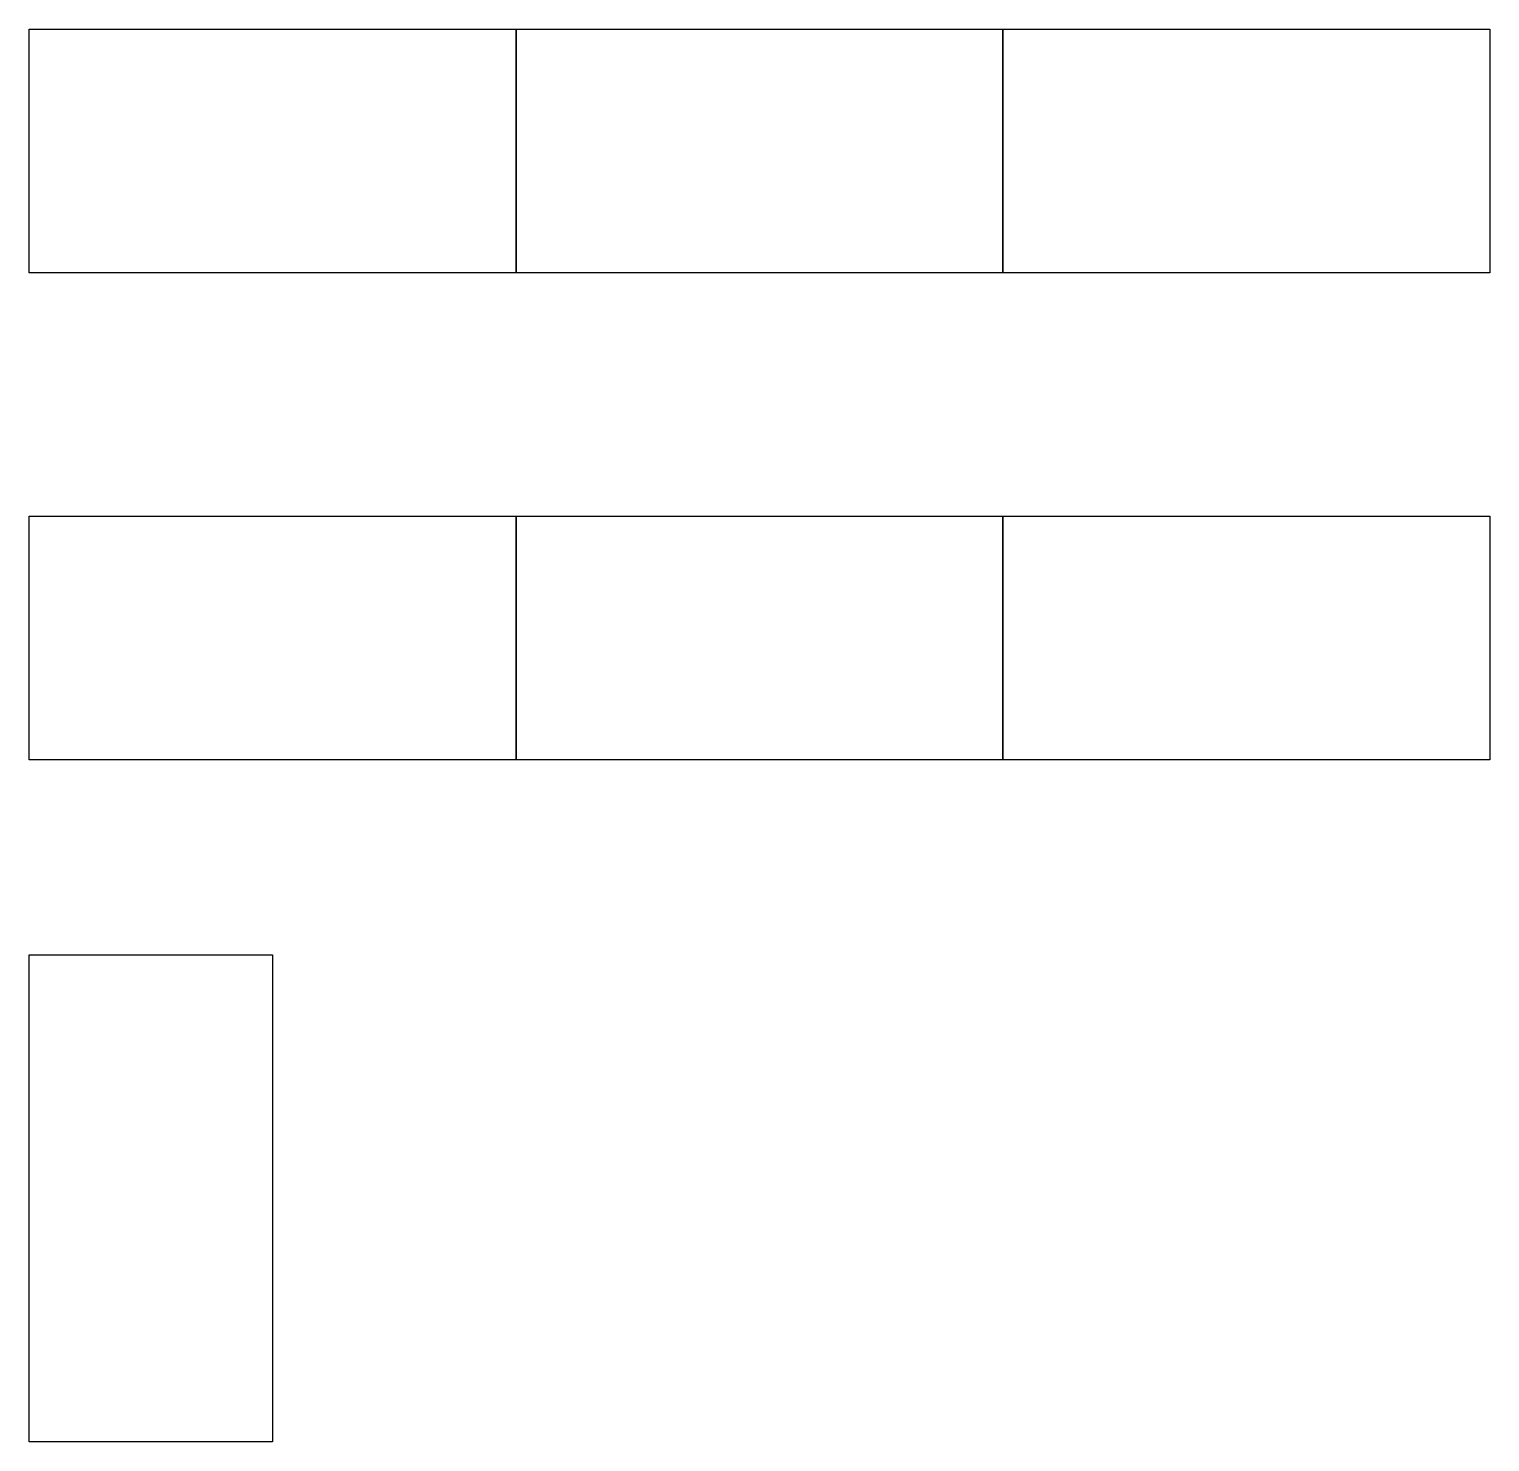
# Model space of a CAD drawing. Extents: x 0 to 3, y 0 to 2.9.
import ezdxf

# ---------------------------------------------------------------- set-up
doc = ezdxf.new("R2010")
doc.units = 0
doc.layers.add('L1D0', color=1, linetype='CONTINUOUS')

# ---------------------------------------------------------------- blocks, each defined once
blk = doc.blocks.new('A')
at = {"layer": 'L1D0'}
blk.add_lwpolyline([(0, 0), (0, 1), (0.5, 1), (0.5, 0)], close=True, dxfattribs=at)

msp = doc.modelspace()

# ---------------------------------------------------------------- block references
at = {"rotation": 90}
for p in [(1, 2.4), (2, 2.4), (3, 2.4), (1, 1.4), (2, 1.4), (3, 1.4)]:
    msp.add_blockref('A', p, dxfattribs=at)
msp.add_blockref('A', (0, 0))

doc.saveas('drawing.dxf')
